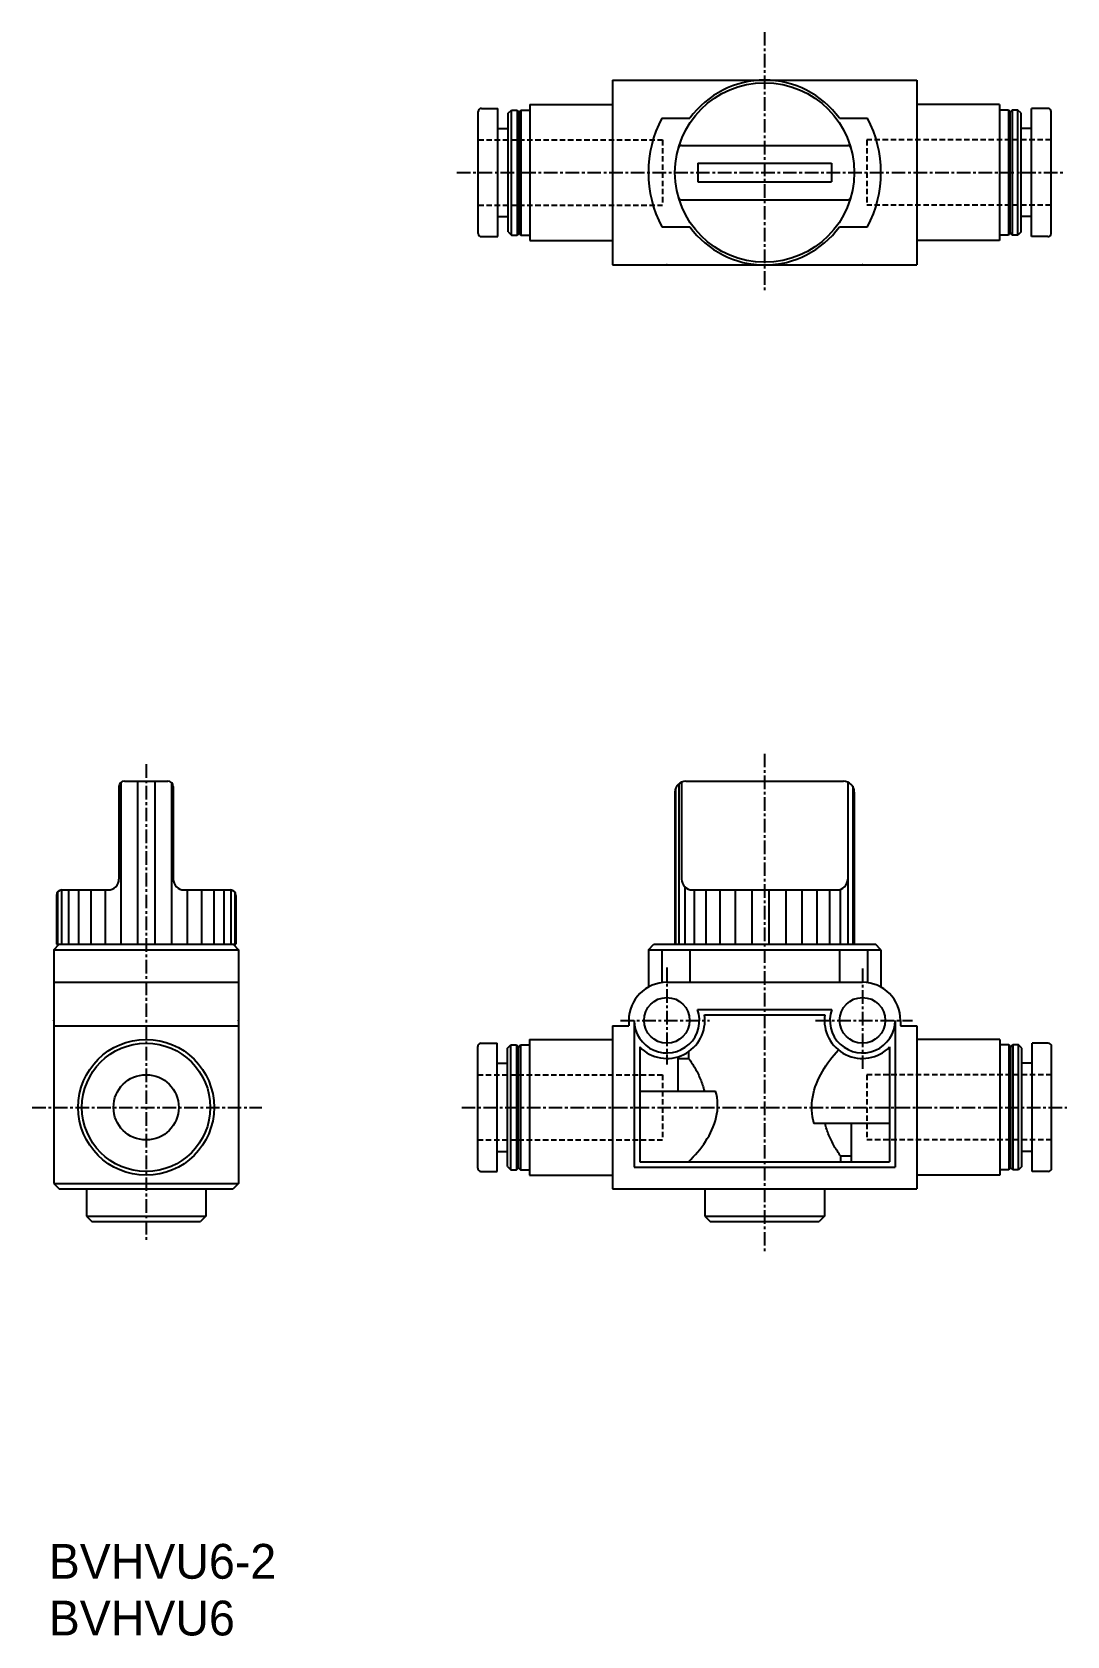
# Model space of a CAD drawing. Extents: x 112 to 207, y 305 to 453.
import ezdxf

# ---------------------------------------------------------------- set-up
doc = ezdxf.new("R2010")
doc.units = 0
doc.linetypes.add('CENTER', pattern=[2, 1.25, -0.25, 0.25, -0.25])
doc.linetypes.add('DASHED', pattern=[0.75, 0.5, -0.25])
doc.layers.get('0').update_dxf_attribs({"linetype": 'CONTINUOUS'})
doc.layers.add('CENTER', color=1, linetype='CENTER')

msp = doc.modelspace()

# ---------------------------------------------------------------- linework, layer by layer
at = {"color": 7, "linetype": 'CONTINUOUS'}
for p, q in [((165.06, 448.49), (193.06, 448.49)), ((165.06, 448.49), (165.06, 431.49)), ((193.06, 448.49), (193.06, 431.49)), ((152.71, 434.39), (152.71, 445.59)), ((153.01, 445.89), (154.51, 445.89)), ((154.51, 434.09), (154.51, 445.89)), ((155.46, 445.44), (155.76, 445.74)), ((155.76, 434.24), (155.76, 445.74)), ((155.76, 445.74), (156.29, 445.74)), ((156.29, 445.74), (156.29, 434.24)), ((156.29, 445.74), (156.46, 445.54)), ((156.46, 445.54), (156.64, 445.74)), ((156.64, 445.74), (156.64, 434.24)), ((156.64, 445.74), (157.46, 445.74)), ((157.46, 446.24), (165.06, 446.24)), ((157.46, 446.24), (157.46, 433.74)), ((200.66, 446.24), (193.06, 446.24)), ((200.66, 446.24), (200.66, 433.74)), ((201.49, 445.74), (200.66, 445.74)), ((201.49, 445.74), (201.49, 434.24)), ((201.66, 445.54), (201.49, 445.74)), ((201.84, 445.74), (201.66, 445.54)), ((201.84, 445.74), (201.84, 434.24)), ((202.36, 445.74), (201.84, 445.74)), ((202.36, 434.24), (202.36, 445.74)), ((202.66, 445.44), (202.36, 445.74)), ((203.61, 434.09), (203.61, 445.89)), ((205.11, 445.89), (203.61, 445.89)), ((205.41, 434.39), (205.41, 445.59)), ((155.46, 434.54), (155.46, 445.44)), ((156.46, 434.44), (156.46, 445.54)), ((169.6, 444.99), (172.19, 444.99)), ((185.94, 444.99), (188.52, 444.99)), ((201.66, 434.44), (201.66, 445.54)), ((202.66, 434.54), (202.66, 445.44)), ((154.51, 444.04), (155.46, 444.04)), ((203.61, 444.04), (202.66, 444.04)), ((171.42, 442.49), (186.7, 442.49)), ((172.91, 440.84), (185.21, 440.84)), ((172.91, 440.84), (172.91, 439.14)), ((185.21, 440.84), (185.21, 439.14)), ((172.91, 439.14), (185.21, 439.14)), ((171.42, 437.49), (186.7, 437.49)), ((154.51, 435.94), (155.46, 435.94)), ((203.61, 435.94), (202.66, 435.94)), ((153.01, 434.09), (154.51, 434.09)), ((155.46, 434.54), (155.76, 434.24)), ((155.76, 434.24), (156.29, 434.24)), ((156.29, 434.24), (156.46, 434.44)), ((156.46, 434.44), (156.64, 434.24)), ((156.64, 434.24), (157.46, 434.24)), ((169.6, 434.99), (172.19, 434.99)), ((185.94, 434.99), (188.52, 434.99)), ((201.49, 434.24), (200.66, 434.24)), ((201.66, 434.44), (201.49, 434.24)), ((201.84, 434.24), (201.66, 434.44)), ((202.36, 434.24), (201.84, 434.24)), ((202.66, 434.54), (202.36, 434.24)), ((205.11, 434.09), (203.61, 434.09)), ((157.46, 433.74), (165.06, 433.74)), ((200.66, 433.74), (193.06, 433.74)), ((165.06, 431.49), (193.06, 431.49)), ((119.83, 383.89), (119.83, 369)), ((120.15, 384), (124.15, 384)), ((121.37, 384), (121.37, 369)), ((122.94, 384), (122.94, 369)), ((124.48, 383.89), (124.48, 369)), ((171.15, 383.75), (171.15, 369)), ((171.42, 383.93), (171.42, 375)), ((171.81, 384), (186.31, 384)), ((186.7, 383.93), (186.7, 375)), ((186.72, 383.92), (186.72, 369)), ((119.65, 383.5), (119.65, 375)), ((124.65, 383.5), (124.65, 375)), ((170.81, 383), (170.81, 369)), ((170.85, 383.28), (170.85, 369)), ((187.16, 383.53), (187.16, 369)), ((187.31, 383), (187.31, 369)), ((113.9, 373.5), (113.9, 369)), ((113.99, 373.78), (113.99, 369)), ((114.36, 374), (114.36, 369)), ((114.4, 374), (118.65, 374)), ((115.01, 374), (115.01, 369)), ((115.92, 374), (115.92, 369)), ((117.06, 374), (117.06, 369)), ((118.37, 374), (118.37, 369)), ((125.65, 374), (129.9, 374)), ((125.94, 374), (125.94, 369)), ((127.25, 374), (127.25, 369)), ((128.39, 374), (128.39, 369)), ((129.3, 374), (129.3, 369)), ((129.95, 374), (129.95, 369)), ((130.32, 373.78), (130.32, 369)), ((130.4, 373.5), (130.4, 369)), ((171.73, 374.28), (171.73, 369)), ((172.42, 374), (185.7, 374)), ((172.58, 374), (172.58, 369)), ((173.66, 374), (173.66, 369)), ((174.94, 374), (174.94, 369)), ((176.36, 374), (176.36, 369)), ((177.89, 374), (177.89, 369)), ((179.45, 374), (179.45, 369)), ((181.01, 374), (181.01, 369)), ((182.49, 374), (182.49, 369)), ((183.85, 374), (183.85, 369)), ((185.03, 374), (185.03, 369)), ((186, 374), (186, 369)), ((113.65, 368.5), (114.15, 369)), ((113.9, 369), (130.4, 369)), ((130.15, 369), (130.65, 368.5)), ((168.36, 368.5), (168.86, 369)), ((168.86, 369), (189.26, 369)), ((189.76, 368.5), (189.26, 369)), ((113.65, 368.5), (113.65, 347)), ((113.65, 368.5), (130.65, 368.5)), ((130.65, 368.5), (130.65, 347)), ((168.36, 368.5), (189.76, 368.5)), ((168.36, 368.5), (168.36, 365.06)), ((169.6, 368.5), (169.6, 365.5)), ((172.19, 368.5), (172.19, 365.5)), ((185.94, 368.5), (185.94, 365.5)), ((188.52, 368.5), (188.52, 365.47)), ((189.76, 368.5), (189.76, 365.06)), ((113.65, 365.5), (130.65, 365.5)), ((170.06, 365.5), (188.06, 365.5)), ((172.89, 363), (185.23, 363)), ((113.65, 361.5), (130.65, 361.5)), ((165.06, 361.5), (165.06, 346.5)), ((165.06, 361.5), (166.56, 361.5)), ((166.56, 362), (166.56, 361.5)), ((167.06, 362), (167.06, 348.5)), ((173.53, 362.5), (184.6, 362.5)), ((191.06, 362), (191.06, 348.5)), ((191.56, 362), (191.56, 361.5)), ((191.56, 361.5), (193.06, 361.5)), ((193.06, 361.5), (193.06, 346.5)), ((157.41, 360.25), (157.41, 347.75)), ((157.41, 360.25), (165.06, 360.25)), ((200.71, 360.25), (193.06, 360.25)), ((200.71, 360.25), (200.71, 347.75)), ((152.66, 348.4), (152.66, 359.6)), ((152.96, 359.9), (154.46, 359.9)), ((154.46, 348.1), (154.46, 359.9)), ((155.41, 359.45), (155.71, 359.75)), ((155.41, 348.55), (155.41, 359.45)), ((155.71, 348.25), (155.71, 359.75)), ((155.71, 359.75), (156.24, 359.75)), ((156.24, 359.75), (156.24, 348.25)), ((156.24, 359.75), (156.41, 359.55)), ((156.41, 359.55), (156.59, 359.75)), ((156.41, 348.45), (156.41, 359.55)), ((156.59, 359.75), (156.59, 348.25)), ((156.59, 359.75), (157.41, 359.75)), ((167.56, 359.56), (167.56, 349)), ((171.06, 358.65), (171.06, 355.5)), ((171.06, 358.5), (172.06, 358.5)), ((172.06, 359.13), (172.06, 358.5)), ((190.56, 359.56), (190.56, 349)), ((201.54, 359.75), (200.71, 359.75)), ((201.54, 359.75), (201.54, 348.25)), ((201.71, 359.55), (201.54, 359.75)), ((201.89, 359.75), (201.71, 359.55)), ((201.71, 348.45), (201.71, 359.55)), ((201.89, 359.75), (201.89, 348.25)), ((202.41, 359.75), (201.89, 359.75)), ((202.41, 348.25), (202.41, 359.75)), ((202.71, 359.45), (202.41, 359.75)), ((202.71, 348.55), (202.71, 359.45)), ((203.66, 348.1), (203.66, 359.9)), ((205.16, 359.9), (203.66, 359.9)), ((205.46, 348.4), (205.46, 359.6)), ((154.46, 358.05), (155.41, 358.05)), ((203.66, 358.05), (202.71, 358.05)), ((167.56, 355.5), (174.55, 355.5)), ((190.56, 352.5), (183.58, 352.5)), ((187.06, 349), (187.06, 352.5)), ((154.46, 349.95), (155.41, 349.95)), ((203.66, 349.95), (202.71, 349.95)), ((155.41, 348.55), (155.71, 348.25)), ((155.71, 348.25), (156.24, 348.25)), ((156.24, 348.25), (156.41, 348.45)), ((156.41, 348.45), (156.59, 348.25)), ((156.59, 348.25), (157.41, 348.25)), ((167.06, 348.5), (191.06, 348.5)), ((167.56, 349), (190.56, 349)), ((187.06, 349.5), (186.06, 349.5)), ((186.06, 349), (186.06, 349.5)), ((201.54, 348.25), (200.71, 348.25)), ((201.71, 348.45), (201.54, 348.25)), ((201.89, 348.25), (201.71, 348.45)), ((202.41, 348.25), (201.89, 348.25)), ((202.71, 348.55), (202.41, 348.25)), ((113.65, 347), (130.65, 347)), ((113.65, 347), (114.15, 346.5)), ((130.65, 347), (130.15, 346.5)), ((152.96, 348.1), (154.46, 348.1)), ((157.41, 347.75), (165.06, 347.75)), ((200.71, 347.75), (193.06, 347.75)), ((205.16, 348.1), (203.66, 348.1)), ((114.15, 346.5), (130.15, 346.5)), ((116.65, 346.5), (116.65, 344)), ((127.65, 346.5), (127.65, 344)), ((165.06, 346.5), (193.06, 346.5)), ((173.56, 346.5), (173.56, 344)), ((184.56, 346.5), (184.56, 344)), ((116.65, 344), (127.65, 344)), ((116.65, 344), (117.15, 343.5)), ((127.65, 344), (127.15, 343.5)), ((173.56, 344), (184.56, 344)), ((173.56, 344), (174.06, 343.5)), ((184.56, 344), (184.06, 343.5)), ((117.15, 343.5), (127.15, 343.5)), ((174.06, 343.5), (184.06, 343.5))]:
    msp.add_line(p, q, dxfattribs=at)
at = {"color": 3, "linetype": 'DASHED'}
for p, q in [((152.71, 442.99), (169.66, 442.99)), ((169.66, 442.99), (169.66, 436.99)), ((188.46, 442.99), (188.46, 436.99)), ((205.41, 442.99), (188.46, 442.99)), ((152.71, 436.99), (169.66, 436.99)), ((205.41, 436.99), (188.46, 436.99)), ((152.66, 357), (169.66, 357)), ((169.66, 357), (169.66, 351)), ((205.46, 357), (188.46, 357)), ((188.46, 357), (188.46, 351)), ((152.66, 351), (169.66, 351)), ((205.46, 351), (188.46, 351))]:
    msp.add_line(p, q, dxfattribs=at)
at = {"color": 7, "linetype": 'CONTINUOUS'}
for points in [[(172.06, 358.5, -0.02835), (172.67, 357.57, -0.031243), (173.16, 356.56, -0.036439), (173.51, 355.5)], [(183.61, 352.51, -0.118562), (183.48, 354.97, -0.083907), (184.37, 357.29, -0.05583), (185.86, 359.29)], [(172.06, 349, 0.056193), (173.62, 350.87, 0.087186), (174.61, 353.09, 0.127526), (174.55, 355.5)], [(186.06, 349.5, -0.02835), (185.46, 350.44, -0.031243), (184.97, 351.45, -0.036439), (184.62, 352.51)]]:
    msp.add_lwpolyline(points, format="xyb", dxfattribs=at)
for centre, radius in [((179.06, 439.99), 8.25), ((170.06, 362), 2.1), ((188.06, 362), 2.1), ((122.15, 354), 6.25), ((122.15, 354), 5.9), ((122.15, 354), 3)]:
    msp.add_circle(centre, radius, dxfattribs=at)
for centre, radius, start, end in [((179.06, 439.99), 8.5, 36.0319, 143.9681), ((153.01, 445.59), 0.3, 90, 180), ((205.11, 445.59), 0.3, 0, 90), ((179.06, 439.99), 10.7, 152.1415, 207.8585), ((179.06, 439.99), 10.7, 332.1415, 27.8585), ((171.42, 442.19), 0.3, 90, 163.9348), ((186.7, 442.19), 0.3, 16.0652, 90), ((171.42, 437.79), 0.3, 196.0651, 270), ((186.7, 437.79), 0.3, 270, 343.9349), ((153.01, 434.39), 0.3, 180, 270), ((179.06, 439.99), 8.5, 216.0319, 323.9681), ((205.11, 434.39), 0.3, 270, 0), ((120.15, 383.5), 0.5, 90, 180), ((124.15, 383.5), 0.5, 0, 90), ((171.81, 383), 1, 90, 180), ((186.31, 383), 1, 0, 90), ((118.65, 375), 1, 270, 0), ((125.65, 375), 1, 180, 270), ((172.42, 375), 1, 180, 270), ((185.7, 375), 1, 270, 0), ((114.4, 373.5), 0.5, 90, 180), ((129.9, 373.5), 0.5, 0, 90), ((170.06, 362), 3.5, 90, 180), ((188.06, 362), 3.5, 0, 90), ((170.06, 362), 3, 180, 19.4712), ((188.06, 362), 3, 160.5288, 0), ((170.06, 362), 3.5, 224.4153, 8.2132), ((188.06, 362), 3.5, 171.7868, 315.5847), ((152.96, 359.6), 0.3, 90, 180), ((205.16, 359.6), 0.3, 0, 90), ((152.96, 348.4), 0.3, 180, 270), ((205.16, 348.4), 0.3, 270, 0)]:
    msp.add_arc(centre, radius, start, end, dxfattribs=at)
for p in [(170.06, 431.49), (188.06, 431.49), (113.65, 362), (130.65, 362)]:
    msp.add_point(p, dxfattribs=at)
at = {"layer": 'CENTER', "color": 1, "linetype": 'CENTER'}
for p, q in [((179.06, 452.91), (179.06, 429.17)), ((150.75, 439.99), (206.53, 439.99)), ((122.15, 385.56), (122.15, 341.7)), ((179.06, 386.53), (179.06, 340.78)), ((170.06, 366.87), (170.06, 357.95)), ((188.06, 366.78), (188.06, 357.5)), ((165.8, 362), (173.97, 362)), ((183.73, 362), (192.65, 362)), ((111.66, 354), (132.8, 354)), ((151.19, 354), (206.87, 354))]:
    msp.add_line(p, q, dxfattribs=at)
for p in [(170.06, 362), (188.06, 362)]:
    msp.add_point(p, dxfattribs=at)

# ---------------------------------------------------------------- texts
at = {"color": 7, "linetype": 'CONTINUOUS'}
for s, p in [('BVHVU6-2', (113.19, 310.64)), ('BVHVU6', (113.19, 305.42))]:
    msp.add_text(s, height=3.2, dxfattribs=at).set_placement(p)

doc.saveas('drawing.dxf')
